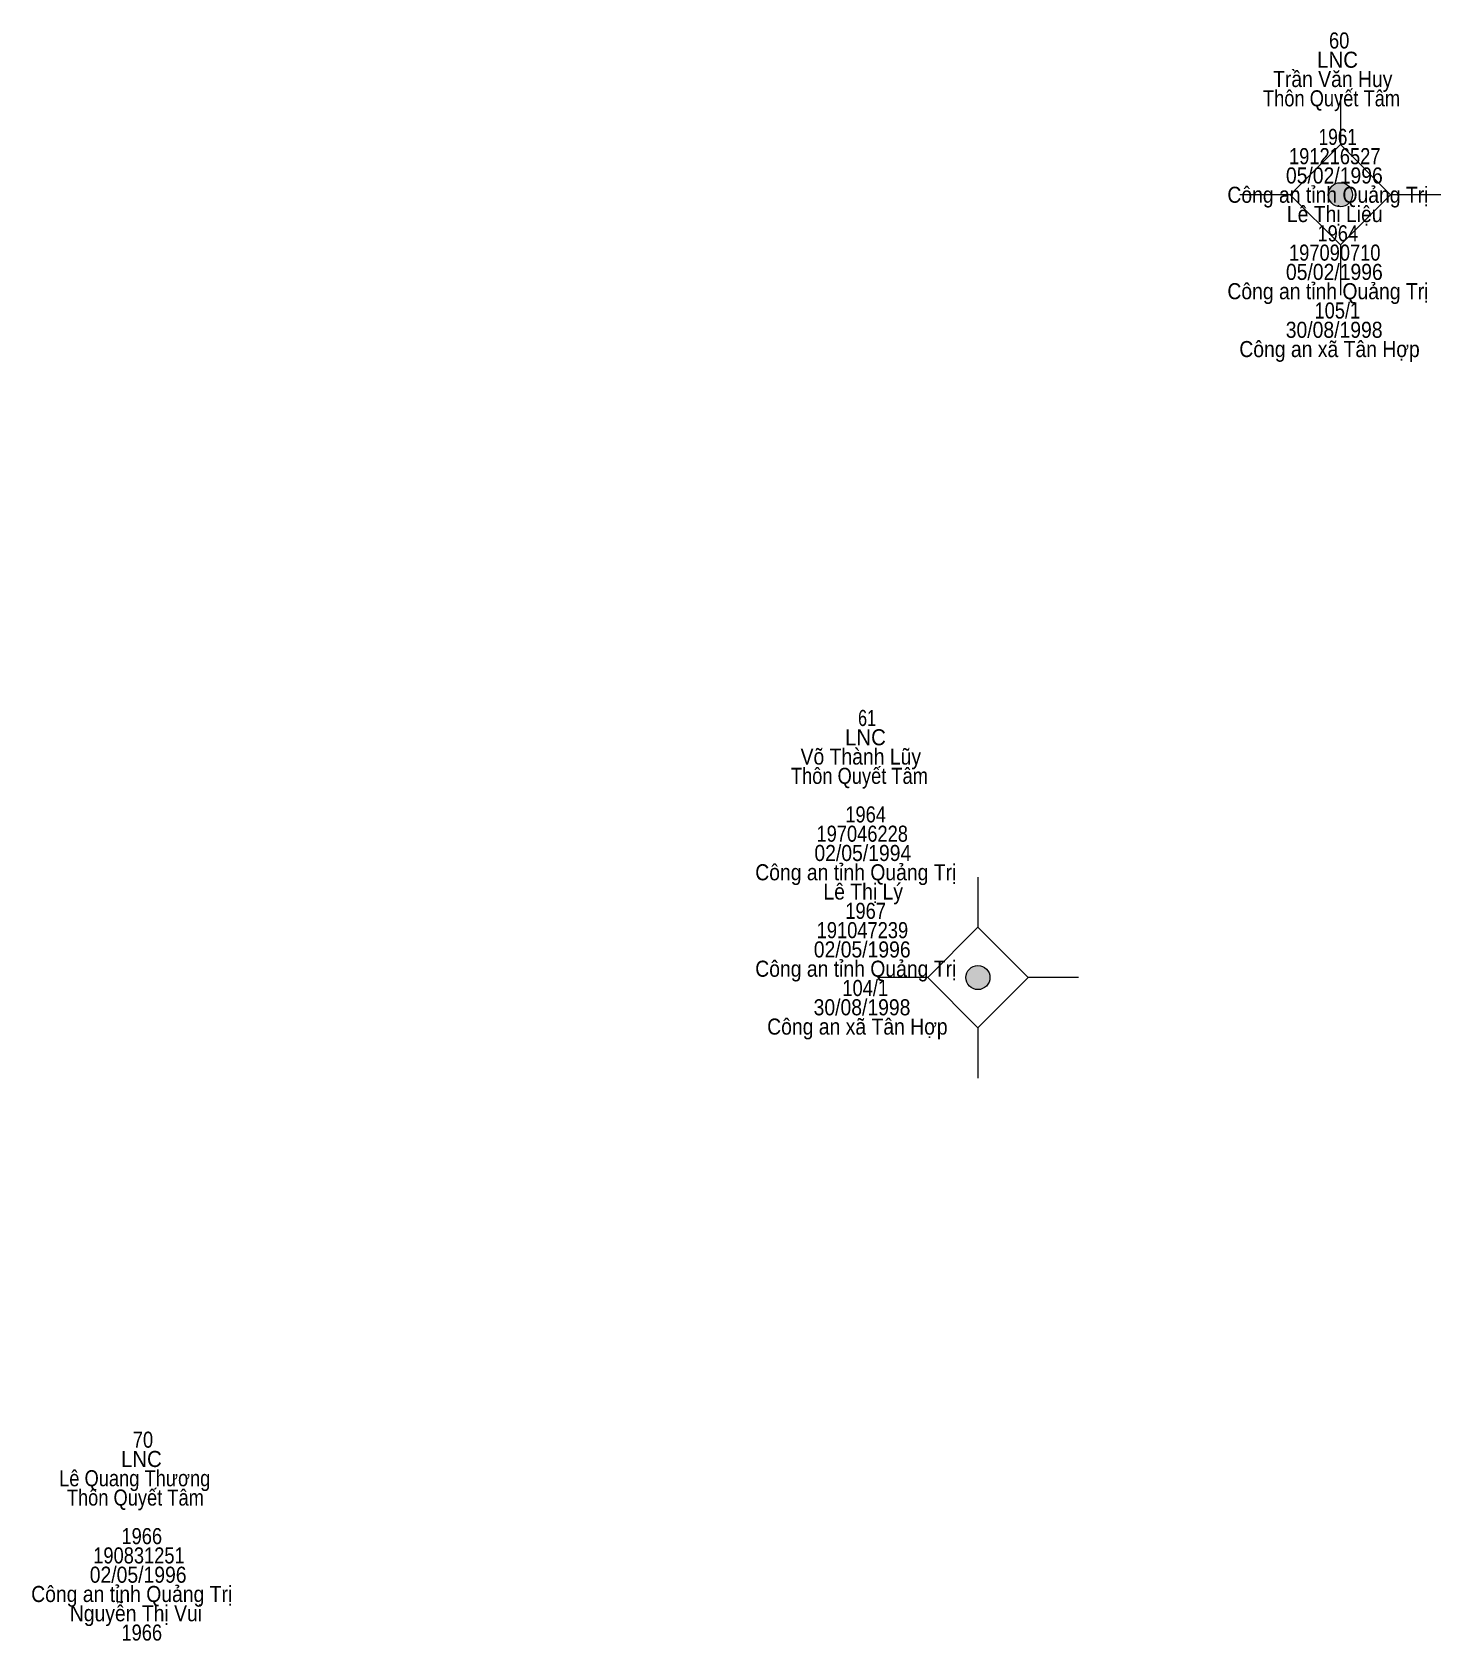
# Model space of a CAD drawing. Header units: metres. Extents: x 548452 to 551009, y 1840956 to 1844548.
# Drawn here: x 550733.62 to 550768.68, y 1841736.24 to 1841776.28 of the extents above; entities that cross this region are included whole.
import ezdxf
from ezdxf.enums import TextEntityAlignment as Align

# ---------------------------------------------------------------- set-up
doc = ezdxf.new("R2010")
doc.units = ezdxf.units.M
doc.header["$LTSCALE"] = 0.16
doc.layers.add('11', color=7, linetype='Continuous', lineweight=13)
doc.layers.add('15', color=7, linetype='Continuous')

msp = doc.modelspace()

# ---------------------------------------------------------------- hatches: boundary and pattern name
at = {"layer": '11'}
for points in [[(550766.4795, 1841772.23, 1), (550765.8795, 1841772.23, 1)], [(550757.4595, 1841752.75, 1), (550756.8595, 1841752.75, 1)]]:
    msp.add_hatch(color=256, dxfattribs=at).paths.add_polyline_path(points)

# ---------------------------------------------------------------- linework, layer by layer
for p, q in [((550766.18, 1841774.73), (550766.18, 1841773.48)), ((550764.93, 1841772.23), (550763.68, 1841772.23)), ((550768.68, 1841772.23), (550767.43, 1841772.23)), ((550766.18, 1841770.98), (550766.18, 1841769.73)), ((550757.16, 1841755.25), (550757.16, 1841754)), ((550755.91, 1841752.75), (550754.66, 1841752.75)), ((550759.66, 1841752.75), (550758.41, 1841752.75)), ((550757.16, 1841751.5), (550757.16, 1841750.25))]:
    msp.add_line(p, q, dxfattribs=at)
for points in [[(550766.18, 1841773.48), (550764.93, 1841772.23), (550766.18, 1841770.98), (550767.43, 1841772.23)], [(550757.16, 1841754), (550755.91, 1841752.75), (550757.16, 1841751.5), (550758.41, 1841752.75)]]:
    msp.add_lwpolyline(points, close=True, dxfattribs=at)
for centre in [(550766.1795, 1841772.23), (550757.1595, 1841752.75)]:
    msp.add_circle(centre, 0.3, dxfattribs=at)

# ---------------------------------------------------------------- texts
at = {"layer": '15'}
for s, width, p in [('60', 0.85, (550766.15, 1841775.87)), ('LNC', 0.95, (550766.11, 1841775.39)), ('Trần Văn Huy', 0.9, (550765.99, 1841774.91)), ('Thôn Quyết Tâm', 0.85, (550765.96, 1841774.43)), ('1961', 0.8, (550766.115, 1841773.47)), ('191216527', 0.85, (550766.04, 1841772.99)), ('05/02/1996', 0.9, (550766.03, 1841772.51)), ('Công an tỉnh Quảng Trị', 0.9, (550765.87, 1841772.03)), ('Lê Thị Liệu', 0.9, (550766.04, 1841771.55)), ('1964', 0.85, (550766.115, 1841771.07)), ('197090710', 0.85, (550766.04, 1841770.59)), ('05/02/1996', 0.9, (550766.03, 1841770.11)), ('Công an tỉnh Quảng Trị', 0.9, (550765.87, 1841769.63)), ('105/1', 0.85, (550766.105, 1841769.15)), ('30/08/1998', 0.9, (550766.025, 1841768.67)), ('Công an xã Tân Hợp', 0.9, (550765.91, 1841768.19)), ('61', 0.75, (550754.4, 1841759.01)), ('LNC', 0.95, (550754.36, 1841758.53)), ('Võ Thành Lũy', 0.9, (550754.245, 1841758.05)), ('Thôn Quyết Tâm', 0.85, (550754.21, 1841757.57)), ('1964', 0.85, (550754.365, 1841756.61)), ('197046228', 0.85, (550754.28, 1841756.13)), ('02/05/1994', 0.9, (550754.295, 1841755.65)), ('Công an tỉnh Quảng Trị', 0.9, (550754.12, 1841755.17)), ('Lê Thị Lý', 0.9, (550754.305, 1841754.69)), ('1967', 0.85, (550754.365, 1841754.21)), ('191047239', 0.85, (550754.285, 1841753.73)), ('02/05/1996', 0.9, (550754.28, 1841753.25)), ('Công an tỉnh Quảng Trị', 0.9, (550754.12, 1841752.77)), ('104/1', 0.85, (550754.355, 1841752.29)), ('30/08/1998', 0.9, (550754.275, 1841751.81)), ('Công an xã Tân Hợp', 0.9, (550754.16, 1841751.33)), ('70', 0.85, (550736.38, 1841741.05)), ('LNC', 0.95, (550736.34, 1841740.57)), ('Lê Quang Thương', 0.85, (550736.175, 1841740.09)), ('Thôn Quyết Tâm', 0.85, (550736.19, 1841739.61)), ('1966', 0.85, (550736.35, 1841738.65)), ('190831251', 0.85, (550736.28, 1841738.17)), ('02/05/1996', 0.9, (550736.26, 1841737.69)), ('Công an tỉnh Quảng Trị', 0.9, (550736.1, 1841737.21)), ('Nguyễn Thị Vui', 0.9, (550736.205, 1841736.73)), ('1966', 0.85, (550736.35, 1841736.25))]:
    msp.add_text(s, height=0.4, dxfattribs=dict(at, width=width)).set_placement(p, align=Align.CENTER)

doc.saveas('drawing.dxf')
